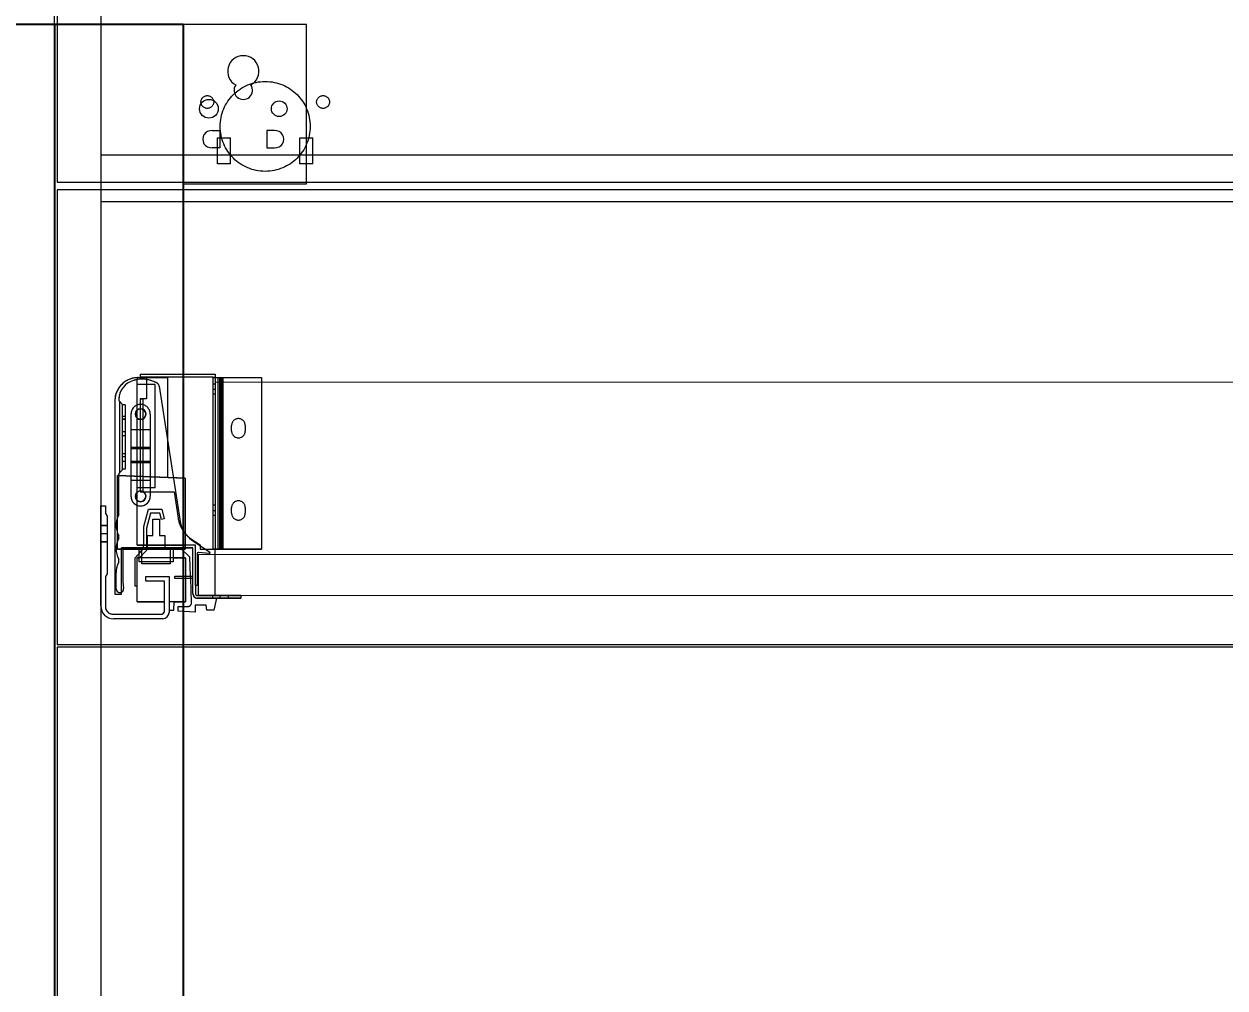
# Model space of a CAD drawing. Header units: millimetres. Extents: x 4065046 to 4134868, y -1476535 to -1460275.
# Drawn here: x 4075517.3 to 4075984.4, y -1473938.4 to -1473563.3 of the extents above; entities that cross this region are included whole.
import ezdxf

# ---------------------------------------------------------------- set-up
doc = ezdxf.new("R2010")
doc.units = ezdxf.units.MM
doc.header["$LTSCALE"] = 15
doc.header["$PDMODE"] = 35
doc.linetypes.add('ACAD_ISO02W100', pattern=[15, 12, -3])
doc.linetypes.add('HIDDEN', pattern=[9.525, 6.35, -3.175])
doc.layers.add('DEFAULT_2', color=8, linetype='HIDDEN')
doc.layers.add('LS_DR_ELECTRICAL', color=1, linetype='Continuous', lineweight=0)
doc.styles.add('ltromans', font='romans.shx')
doc.styles.add('ROMANS', font='tahoma.ttf')
doc.dimstyles.new('MD50', dxfattribs={"dimscale": 50, "dimtxt": 1.9, "dimasz": 1.3, "dimexe": 1.3, "dimexo": 2.38, "dimgap": 1, "dimtad": 1, "dimdec": 0, "dimzin": 3, "dimdsep": 46, "dimtxsty": 'ROMANS', "dimblk": 'OBLIQUE', "dimcen": -1.9, "dimdle": 1.3, "dimclrd": 150, "dimclre": 150, "dimclrt": 256, "dimadec": 0, "dimazin": 0, "dimtfac": 1, "dimtdec": 0, "dimtix": 1, "dimtmove": 2, "dimatfit": 3, "dimfxl": 1, "dimtolj": 1, "dimtzin": 3, "dimarcsym": 0})

# ---------------------------------------------------------------- blocks, each defined once
blk = doc.blocks.new('Socket')
at = {"layer": 'LS_DR_ELECTRICAL', "color": 1}
for p, q in [((11.29, -41.3), (14.32, -41.3)), ((14.32, -41.3), (14.32, -47.98)), ((35.58, -41.3), (32.54, -41.3)), ((32.54, -41.3), (32.54, -47.98)), ((14.32, -47.98), (11.29, -47.98)), ((32.54, -47.98), (35.58, -47.98))]:
    blk.add_line(p, q, dxfattribs=at)
blk.add_lwpolyline([(48.08, 0), (0, 0), (0, -62), (48.08, -62)], close=True, dxfattribs=at)
for centre, radius in [((10.07, -32.79), 3.64), ((37.4, -32.79), 3.04)]:
    blk.add_circle(centre, radius, dxfattribs=at)
for centre, radius, start, end in [((23.43, -18.22), 6.07, 298.955, 241.045), ((23.43, -25.6), 3.59, 144.944, 35.056), ((11, -44.64), 3.35, 85.0209, 274.9791), ((35.87, -44.64), 3.35, 265.0209, 94.9791)]:
    blk.add_arc(centre, radius, start, end, dxfattribs=at)
blk = doc.blocks.new('*D322')
at = {"color": 8, "ltscale": 0.25, "transparency": 16777216}
for p, q in [((4075579.17, -1473563.45), (4075391.41, -1473563.45)), ((4075579.17, -1474273.87), (4075391.41, -1474273.87))]:
    blk.add_line(p, q, dxfattribs=at)
at = {"color": 152, "ltscale": 0.25, "transparency": 16777216}
for p, q in [((4075441.41, -1473623.45), (4075441.41, -1473810.8)), ((4075441.41, -1474213.87), (4075441.41, -1474026.52))]:
    blk.add_line(p, q, dxfattribs=at)
at = {"color": 152, "linetype": 'ByBlock', "ltscale": 0.25, "transparency": 16777216}
for points in [[(4075431.41, -1473623.45), (4075451.41, -1473623.45), (4075441.41, -1473563.45)], [(4075431.41, -1474213.87), (4075451.41, -1474213.87), (4075441.41, -1474273.87)]]:
    blk.add_solid(points, dxfattribs=at)
at = {"layer": 'Defpoints', "color": 0, "linetype": 'ByBlock', "ltscale": 0.25, "transparency": 16777216}
for p in [(4075579.17, -1473563.45), (4075441.41, -1474273.87), (4075579.17, -1474273.87)]:
    blk.add_point(p, dxfattribs=at)
at = {"linetype": 'ByBlock', "lineweight": 20, "ltscale": 0.25, "transparency": 16777216, "insert": (4075441.41, -1473918.66), "char_height": 45, "attachment_point": 5, "rotation": 90, "style": 'ltromans'}
blk.add_mtext('\\A1;710', dxfattribs=at)
blk = doc.blocks.new('*D323')
at = {"color": 8, "ltscale": 0.25, "transparency": 16777216}
for p, q in [((4075529.17, -1473563.45), (4075529.17, -1474416.52)), ((4075579.17, -1473563.45), (4075579.17, -1474416.52))]:
    blk.add_line(p, q, dxfattribs=at)
at = {"color": 152, "ltscale": 0.25, "transparency": 16777216}
for p, q in [((4075469.17, -1474366.52), (4075409.17, -1474366.52)), ((4075579.17, -1474366.52), (4075529.17, -1474366.52)), ((4075639.17, -1474366.52), (4075699.17, -1474366.52))]:
    blk.add_line(p, q, dxfattribs=at)
at = {"color": 152, "linetype": 'ByBlock', "ltscale": 0.25, "transparency": 16777216}
for points in [[(4075469.17, -1474356.52), (4075469.17, -1474376.52), (4075529.17, -1474366.52)], [(4075639.17, -1474356.52), (4075639.17, -1474376.52), (4075579.17, -1474366.52)]]:
    blk.add_solid(points, dxfattribs=at)
at = {"layer": 'Defpoints', "color": 0, "linetype": 'ByBlock', "ltscale": 0.25, "transparency": 16777216}
for p in [(4075529.17, -1473563.45), (4075579.17, -1473563.45), (4075529.17, -1474366.52)]:
    blk.add_point(p, dxfattribs=at)
at = {"linetype": 'ByBlock', "lineweight": 20, "ltscale": 0.25, "transparency": 16777216, "insert": (4075554.17, -1474366.52), "char_height": 45, "attachment_point": 5, "style": 'ltromans'}
blk.add_mtext('\\A1;50', dxfattribs=at)

msp = doc.modelspace()

# ---------------------------------------------------------------- linework, layer by layer
at = {"color": 251, "linetype": 'ACAD_ISO02W100', "lineweight": 20, "extrusion": (0, 1, 0)}
for p, q in [((4075559.84, -1473701.99), (4075559.84, -1473701.99)), ((4075561.27, -1473766.05), (4075561.27, -1473701.65)), ((4075562.51, -1473699.55), (4075591.71, -1473699.55)), ((4075562.51, -1473700.55), (4075590.71, -1473700.55)), ((4075562.51, -1473700.55), (4075590.71, -1473700.55)), ((4075565.01, -1473700.87), (4075573.27, -1473700.87)), ((4075565.01, -1473701.62), (4075565.01, -1473709.15)), ((4075569.14, -1473703.05), (4075569.14, -1473703.05)), ((4075573.27, -1473739.69), (4075573.27, -1473700.87)), ((4075590.71, -1473700.55), (4075590.71, -1473767.55)), ((4075590.71, -1473700.75), (4075591.71, -1473700.75)), ((4075591.71, -1473700.75), (4075590.71, -1473700.75)), ((4075591.71, -1473703.35), (4075590.71, -1473703.35)), ((4075592.71, -1473702.65), (4075592.71, -1473767.55)), ((4075593.32, -1473702.65), (4075593.32, -1473767.55)), ((4075593.91, -1473700.75), (4075593.91, -1473767.55)), ((4075594.11, -1473702.65), (4075594.11, -1473767.55)), ((4075594.71, -1473700.75), (4075594.71, -1473767.55)), ((4075594.71, -1473702.65), (4075594.71, -1473767.55)), ((4075609.71, -1473702.65), (4075609.71, -1473767.55)), ((4075568.27, -1473703.48), (4075561.27, -1473703.48)), ((4075568.27, -1473703.48), (4075561.27, -1473703.48)), ((4075568.27, -1473743.77), (4075568.27, -1473703.48)), ((4075569.88, -1473704.13), (4075569.88, -1473704.13)), ((4075569.88, -1473704.13), (4075578.04, -1473756.89)), ((4075590.71, -1473705.35), (4075591.71, -1473705.35)), ((4075590.71, -1473705.35), (4075591.71, -1473705.35)), ((4075591.71, -1473707.35), (4075590.71, -1473707.35)), ((4075554.17, -1473709.32), (4075554.17, -1473709.32)), ((4075554.47, -1473710.08), (4075555.52, -1473711.13)), ((4075555.52, -1473711.13), (4075554.47, -1473710.08)), ((4075555.52, -1473711.13), (4075555.52, -1473711.13)), ((4075556.67, -1473711.48), (4075555.67, -1473711.48)), ((4075556.67, -1473711.48), (4075555.67, -1473711.48)), ((4075556.67, -1473711.48), (4075556.67, -1473716.98)), ((4075562.51, -1473709.15), (4075563.51, -1473709.15)), ((4075562.51, -1473709.15), (4075562.51, -1473745.35)), ((4075565.01, -1473709.15), (4075562.51, -1473709.15)), ((4075563.51, -1473709.15), (4075563.51, -1473745.35)), ((4075556.67, -1473715.98), (4075555.67, -1473715.98)), ((4075556.67, -1473715.98), (4075555.67, -1473715.98)), ((4075556.67, -1473716.98), (4075555.67, -1473716.98)), ((4075556.67, -1473716.98), (4075555.67, -1473716.98)), ((4075555.67, -1473716.98), (4075556.67, -1473716.98)), ((4075556.67, -1473716.98), (4075556.67, -1473721.98)), ((4075560.67, -1473715.05), (4075560.57, -1473715.05)), ((4075560.67, -1473715.05), (4075560.67, -1473715.05)), ((4075564.67, -1473715.05), (4075564.67, -1473715.05)), ((4075564.67, -1473715.05), (4075564.77, -1473715.05)), ((4075556.67, -1473721.98), (4075555.67, -1473721.98)), ((4075556.67, -1473721.98), (4075556.67, -1473731.65)), ((4075566.42, -1473721.15), (4075558.92, -1473721.15)), ((4075566.42, -1473721.15), (4075558.92, -1473721.15)), ((4075598.06, -1473721.65), (4075598.06, -1473719.45)), ((4075603.36, -1473719.45), (4075603.36, -1473721.65)), ((4075556.67, -1473723.48), (4075555.67, -1473723.48)), ((4075556.67, -1473723.48), (4075555.67, -1473723.48)), ((4075556.67, -1473723.48), (4075555.67, -1473723.48)), ((4075556.67, -1473723.48), (4075555.67, -1473723.48)), ((4075556.67, -1473730.51), (4075555.67, -1473730.51)), ((4075566.42, -1473728.11), (4075558.92, -1473728.11)), ((4075566.42, -1473728.62), (4075558.92, -1473728.62)), ((4075556.67, -1473731.65), (4075555.67, -1473731.65)), ((4075556.67, -1473733.48), (4075555.67, -1473733.48)), ((4075556.67, -1473733.48), (4075555.67, -1473733.48)), ((4075556.67, -1473731.65), (4075556.67, -1473733.48)), ((4075556.67, -1473733.48), (4075556.67, -1473736.48)), ((4075566.42, -1473733.49), (4075558.92, -1473733.49)), ((4075566.42, -1473734), (4075558.92, -1473734)), ((4075553.67, -1473767.59), (4075553.67, -1473739)), ((4075579.97, -1473739.92), (4075553.67, -1473739)), ((4075553.67, -1473739), (4075573.27, -1473739.69)), ((4075554.46, -1473737.9), (4075555.52, -1473736.84)), ((4075554.46, -1473737.9), (4075554.46, -1473737.9)), ((4075555.52, -1473736.84), (4075554.47, -1473737.89)), ((4075554.47, -1473737.89), (4075554.47, -1473737.89)), ((4075555.52, -1473736.84), (4075555.52, -1473736.84)), ((4075556.67, -1473736.48), (4075555.67, -1473736.48)), ((4075556.67, -1473736.48), (4075555.67, -1473736.48)), ((4075555.67, -1473736.48), (4075555.67, -1473736.48)), ((4075556.67, -1473736.48), (4075556.67, -1473736.48)), ((4075573.27, -1473739.69), (4075579.97, -1473739.92)), ((4075579.97, -1473739.92), (4075579.97, -1473761.44)), ((4075566.42, -1473740.95), (4075558.92, -1473740.95)), ((4075566.42, -1473740.95), (4075558.92, -1473740.95)), ((4075568.27, -1473743.77), (4075561.27, -1473743.77)), ((4075568.27, -1473743.77), (4075561.27, -1473743.77)), ((4075562.51, -1473745.35), (4075562.51, -1473745.35)), ((4075563.51, -1473745.35), (4075562.51, -1473745.35)), ((4075562.51, -1473745.35), (4075575.68, -1473745.35)), ((4075563.51, -1473745.35), (4075563.51, -1473745.35)), ((4075568.27, -1473743.77), (4075568.27, -1473743.77)), ((4075575.68, -1473745.35), (4075577.27, -1473755.53)), ((4075558.92, -1473747.05), (4075558.92, -1473747.05)), ((4075560.67, -1473747.05), (4075560.57, -1473747.05)), ((4075560.67, -1473747.05), (4075560.67, -1473747.05)), ((4075564.67, -1473747.05), (4075564.67, -1473747.05)), ((4075564.67, -1473747.05), (4075564.77, -1473747.05)), ((4075566.42, -1473747.05), (4075566.42, -1473747.05)), ((4075547.17, -1473750.79), (4075548.97, -1473750.79)), ((4075548.97, -1473753.76), (4075548.97, -1473753.76)), ((4075548.97, -1473753.76), (4075549.67, -1473754.76)), ((4075554.14, -1473754.26), (4075554.14, -1473754.26)), ((4075554.17, -1473754.15), (4075554.17, -1473754.15)), ((4075563.92, -1473758.83), (4075565.74, -1473752.04)), ((4075563.92, -1473758.83), (4075565.74, -1473752.04)), ((4075566.5, -1473753.54), (4075564.92, -1473759.46)), ((4075566.5, -1473753.54), (4075564.92, -1473759.46)), ((4075565.74, -1473752.04), (4075565.74, -1473752.04)), ((4075565.74, -1473752.04), (4075570.9, -1473752.04)), ((4075565.74, -1473752.04), (4075570.9, -1473752.04)), ((4075566.5, -1473753.54), (4075566.5, -1473753.54)), ((4075570.13, -1473753.54), (4075566.5, -1473753.54)), ((4075570.13, -1473753.54), (4075566.5, -1473753.54)), ((4075570.13, -1473753.54), (4075570.13, -1473753.54)), ((4075570.8, -1473756.04), (4075570.13, -1473753.54)), ((4075570.8, -1473756.04), (4075570.13, -1473753.54)), ((4075570.9, -1473752.04), (4075570.9, -1473752.04)), ((4075570.9, -1473752.04), (4075571.89, -1473755.75)), ((4075570.9, -1473752.04), (4075571.89, -1473755.75)), ((4075591.71, -1473750.55), (4075590.71, -1473750.55)), ((4075590.71, -1473752.55), (4075591.71, -1473752.55)), ((4075590.71, -1473752.55), (4075591.71, -1473752.55)), ((4075591.71, -1473754.55), (4075590.71, -1473754.55)), ((4075598.06, -1473753.65), (4075598.06, -1473751.45)), ((4075603.36, -1473751.45), (4075603.36, -1473753.65)), ((4075549.67, -1473758.44), (4075547.17, -1473758.44)), ((4075549.67, -1473758.44), (4075547.17, -1473758.44)), ((4075549.67, -1473758.44), (4075547.17, -1473758.44)), ((4075549.67, -1473758.44), (4075547.17, -1473758.44)), ((4075549.67, -1473758.44), (4075547.17, -1473758.44)), ((4075549.67, -1473758.44), (4075547.17, -1473758.44)), ((4075549.67, -1473758.44), (4075547.17, -1473758.44)), ((4075549.67, -1473758.44), (4075547.17, -1473758.44)), ((4075549.67, -1473758.44), (4075547.17, -1473758.44)), ((4075549.67, -1473758.44), (4075547.17, -1473758.44)), ((4075549.67, -1473758.44), (4075547.17, -1473758.44)), ((4075549.67, -1473758.44), (4075547.17, -1473758.44)), ((4075547.17, -1473758.44), (4075549.67, -1473758.44)), ((4075547.17, -1473758.44), (4075549.67, -1473758.44)), ((4075547.17, -1473758.44), (4075549.67, -1473758.44)), ((4075547.17, -1473758.44), (4075549.67, -1473758.44)), ((4075547.17, -1473758.44), (4075549.67, -1473758.44)), ((4075547.17, -1473758.44), (4075549.67, -1473758.44)), ((4075547.17, -1473758.44), (4075549.67, -1473758.44)), ((4075547.17, -1473758.44), (4075549.67, -1473758.44)), ((4075547.17, -1473758.44), (4075549.67, -1473758.44)), ((4075547.17, -1473758.44), (4075549.67, -1473758.44)), ((4075547.17, -1473758.44), (4075549.67, -1473758.44)), ((4075547.17, -1473758.44), (4075549.67, -1473758.44)), ((4075547.17, -1473758.44), (4075549.67, -1473758.44)), ((4075547.17, -1473758.44), (4075549.67, -1473758.44)), ((4075547.17, -1473758.44), (4075549.67, -1473758.44)), ((4075563.92, -1473765.61), (4075563.92, -1473758.83)), ((4075564.92, -1473759.46), (4075564.92, -1473768.07)), ((4075567.47, -1473755.94), (4075569.97, -1473755.94)), ((4075567.47, -1473762.26), (4075567.47, -1473755.94)), ((4075567.47, -1473755.94), (4075569.97, -1473755.94)), ((4075569.97, -1473755.94), (4075569.97, -1473762.26)), ((4075571.89, -1473755.75), (4075570.8, -1473756.04)), ((4075571.89, -1473755.75), (4075570.8, -1473756.04)), ((4075570.8, -1473756.04), (4075570.8, -1473756.04)), ((4075571.89, -1473755.75), (4075571.89, -1473755.75)), ((4075578.04, -1473756.89), (4075578.04, -1473756.89)), ((4075549.67, -1473761.59), (4075547.17, -1473761.59)), ((4075549.67, -1473761.59), (4075547.17, -1473761.59)), ((4075549.67, -1473761.59), (4075547.17, -1473761.59)), ((4075549.67, -1473761.59), (4075547.17, -1473761.59)), ((4075554.14, -1473763.46), (4075554.14, -1473763.46)), ((4075554.17, -1473763.35), (4075554.17, -1473763.35)), ((4075565.41, -1473762.26), (4075567.47, -1473762.26)), ((4075565.41, -1473766.74), (4075565.41, -1473762.26)), ((4075565.41, -1473762.26), (4075567.47, -1473762.26)), ((4075567.47, -1473762.26), (4075567.47, -1473762.26)), ((4075569.97, -1473762.26), (4075569.97, -1473762.26)), ((4075569.97, -1473762.26), (4075572.09, -1473762.26)), ((4075569.97, -1473762.26), (4075572.09, -1473762.26)), ((4075572.09, -1473762.26), (4075572.09, -1473766.77)), ((4075579.97, -1473761.51), (4075579.97, -1473766.05)), ((4075582.52, -1473763.97), (4075582.52, -1473763.97)), ((4075582.52, -1473763.97), (4075589.54, -1473768.74)), ((4075549.67, -1473764.74), (4075547.17, -1473764.74)), ((4075549.67, -1473764.74), (4075547.17, -1473764.74)), ((4075549.67, -1473764.74), (4075547.17, -1473764.74)), ((4075549.67, -1473764.74), (4075547.17, -1473764.74)), ((4075549.67, -1473764.74), (4075547.17, -1473764.74)), ((4075549.67, -1473764.74), (4075547.17, -1473764.74)), ((4075549.67, -1473764.74), (4075547.17, -1473764.74)), ((4075549.67, -1473764.74), (4075547.17, -1473764.74)), ((4075549.67, -1473764.74), (4075547.17, -1473764.74)), ((4075549.67, -1473764.74), (4075547.17, -1473764.74)), ((4075549.67, -1473764.74), (4075547.17, -1473764.74)), ((4075549.67, -1473764.74), (4075547.17, -1473764.74)), ((4075547.17, -1473764.74), (4075549.67, -1473764.74)), ((4075547.17, -1473764.74), (4075549.67, -1473764.74)), ((4075547.17, -1473764.74), (4075549.67, -1473764.74)), ((4075547.17, -1473764.74), (4075549.67, -1473764.74)), ((4075547.17, -1473764.74), (4075549.67, -1473764.74)), ((4075547.17, -1473764.74), (4075549.67, -1473764.74)), ((4075547.17, -1473764.74), (4075549.67, -1473764.74)), ((4075547.17, -1473764.74), (4075549.67, -1473764.74)), ((4075547.17, -1473764.74), (4075549.67, -1473764.74)), ((4075547.17, -1473764.74), (4075549.67, -1473764.74)), ((4075547.17, -1473764.74), (4075549.67, -1473764.74)), ((4075547.17, -1473764.74), (4075549.67, -1473764.74)), ((4075547.17, -1473764.74), (4075549.67, -1473764.74)), ((4075547.17, -1473764.74), (4075549.67, -1473764.74)), ((4075547.17, -1473764.74), (4075549.67, -1473764.74)), ((4075553.67, -1473767.59), (4075555.77, -1473767.59)), ((4075553.67, -1473767.59), (4075553.67, -1473767.59)), ((4075555.27, -1473767.59), (4075553.67, -1473767.59)), ((4075555.27, -1473784.33), (4075555.27, -1473767.05)), ((4075555.77, -1473767.05), (4075555.27, -1473767.05)), ((4075555.27, -1473767.05), (4075555.77, -1473767.05)), ((4075555.77, -1473767.59), (4075555.27, -1473767.59)), ((4075560.52, -1473770.99), (4075563.64, -1473767.51)), ((4075583.97, -1473766.05), (4075561.27, -1473766.05)), ((4075561.27, -1473766.05), (4075561.27, -1473766.05)), ((4075561.27, -1473766.05), (4075579.97, -1473766.05)), ((4075562.05, -1473767.8), (4075565.41, -1473766.74)), ((4075562.05, -1473769.28), (4075563.64, -1473767.51)), ((4075564.92, -1473768.07), (4075562.23, -1473771.04)), ((4075564.92, -1473768.07), (4075562.23, -1473771.04)), ((4075562.71, -1473767.59), (4075574.68, -1473767.59)), ((4075574.68, -1473767.59), (4075562.71, -1473767.59)), ((4075563.17, -1473767.45), (4075565.41, -1473766.74)), ((4075574.17, -1473767.05), (4075563.17, -1473767.05)), ((4075563.17, -1473767.05), (4075574.17, -1473767.05)), ((4075563.64, -1473767.51), (4075563.92, -1473765.61)), ((4075563.64, -1473767.51), (4075563.92, -1473765.61)), ((4075563.64, -1473767.51), (4075563.64, -1473767.51)), ((4075563.92, -1473765.61), (4075563.92, -1473765.61)), ((4075564.92, -1473768.07), (4075564.92, -1473768.07)), ((4075565.41, -1473766.74), (4075565.41, -1473766.74)), ((4075572.09, -1473766.77), (4075572.09, -1473766.77)), ((4075572.09, -1473766.77), (4075575.35, -1473767.8)), ((4075572.09, -1473766.77), (4075574.17, -1473767.43)), ((4075579.97, -1473767.05), (4075578.06, -1473767.05)), ((4075578.06, -1473767.05), (4075582.97, -1473767.05)), ((4075578.63, -1473767.59), (4075579.97, -1473767.59)), ((4075579.97, -1473767.59), (4075578.63, -1473767.59)), ((4075579.97, -1473766.05), (4075579.97, -1473767.05)), ((4075583.97, -1473766.05), (4075579.97, -1473766.05)), ((4075579.97, -1473767.05), (4075579.97, -1473767.59)), ((4075579.97, -1473767.05), (4075582.97, -1473767.05)), ((4075579.97, -1473767.59), (4075579.97, -1473767.59)), ((4075583.97, -1473781.8), (4075583.97, -1473766.05)), ((4075585.86, -1473766.24), (4075585.86, -1473767.55)), ((4075585.86, -1473767.55), (4075587.8, -1473767.55)), ((4075589.54, -1473768.74), (4075589.54, -1473768.74)), ((4075592.71, -1473767.55), (4075590.71, -1473767.55)), ((4075591.71, -1473767.55), (4075592.71, -1473767.55)), ((4075592.71, -1473767.55), (4075593.32, -1473767.55)), ((4075593.91, -1473767.55), (4075592.71, -1473767.55)), ((4075593.32, -1473767.55), (4075594.11, -1473767.55)), ((4075594.71, -1473767.55), (4075593.91, -1473767.55)), ((4075594.11, -1473767.55), (4075594.71, -1473767.55)), ((4075609.71, -1473767.55), (4075594.71, -1473767.55)), ((4075594.71, -1473767.55), (4075609.71, -1473767.55)), ((4075554.14, -1473772.66), (4075554.14, -1473772.66)), ((4075554.17, -1473772.55), (4075554.17, -1473772.55)), ((4075562.23, -1473771.04), (4075561.37, -1473771.04)), ((4075580.07, -1473771.04), (4075561.37, -1473771.04)), ((4075562.23, -1473771.04), (4075561.37, -1473771.04)), ((4075575.35, -1473771.04), (4075562.05, -1473771.04)), ((4075562.23, -1473771.04), (4075562.23, -1473771.04)), ((4075574.17, -1473772.54), (4075563.17, -1473772.54)), ((4075591.71, -1473785.65), (4075591.71, -1473769.65)), ((4075575.97, -1473779.05), (4075575.97, -1473778.05)), ((4075575.97, -1473778.05), (4075580.07, -1473778.05)), ((4075575.97, -1473778.05), (4075582.97, -1473778.05)), ((4075582.15, -1473779.05), (4075582.12, -1473778.05)), ((4075555.77, -1473780.19), (4075555.77, -1473780.19)), ((4075555.77, -1473780.19), (4075556.06, -1473782.88)), ((4075564.67, -1473778.29), (4075573.77, -1473778.29)), ((4075580.07, -1473779.05), (4075575.97, -1473779.05)), ((4075575.97, -1473779.05), (4075575.97, -1473779.05)), ((4075580.07, -1473779.05), (4075575.97, -1473779.05)), ((4075556.06, -1473782.88), (4075556.06, -1473782.88)), ((4075582.97, -1473784.85), (4075582.97, -1473784.85)), ((4075583.97, -1473784.85), (4075583.97, -1473784.85)), ((4075584.77, -1473785.65), (4075584.77, -1473785.65)), ((4075601.67, -1473785.65), (4075584.77, -1473785.65)), ((4075584.77, -1473786.65), (4075592.15, -1473786.65)), ((4075584.77, -1473786.65), (4075592.15, -1473786.65)), ((4075584.77, -1473786.65), (4075584.77, -1473786.65)), ((4075593.67, -1473785.65), (4075590.67, -1473785.65)), ((4075593.67, -1473785.65), (4075590.67, -1473785.65)), ((4075593.67, -1473785.65), (4075590.67, -1473785.65)), ((4075593.67, -1473785.65), (4075590.67, -1473785.65)), ((4075590.67, -1473785.65), (4075590.67, -1473786.65)), ((4075592.15, -1473786.65), (4075590.67, -1473786.65)), ((4075592.15, -1473786.65), (4075590.67, -1473786.65)), ((4075590.67, -1473786.65), (4075590.67, -1473786.65)), ((4075590.67, -1473786.65), (4075590.67, -1473786.65)), ((4075590.67, -1473786.65), (4075590.67, -1473786.65)), ((4075593.67, -1473786.65), (4075593.67, -1473785.65)), ((4075596.67, -1473785.65), (4075593.67, -1473785.65)), ((4075596.67, -1473785.65), (4075593.67, -1473785.65)), ((4075596.67, -1473785.65), (4075593.67, -1473785.65)), ((4075596.67, -1473785.65), (4075593.67, -1473785.65)), ((4075596.67, -1473785.65), (4075596.67, -1473786.65)), ((4075596.67, -1473786.65), (4075596.67, -1473786.65)), ((4075596.67, -1473786.65), (4075596.67, -1473786.65)), ((4075596.67, -1473786.65), (4075596.67, -1473786.65)), ((4075548.97, -1473789.89), (4075548.97, -1473789.89)), ((4075571.97, -1473791.69), (4075571.97, -1473791.69)), ((4075577.27, -1473789.95), (4075580.98, -1473789.95)), ((4075580.98, -1473789.95), (4075580.98, -1473789.95)), ((4075582.48, -1473788.45), (4075582.48, -1473788.45)), ((4075551.83, -1473792.89), (4075551.83, -1473792.89)), ((4075551.83, -1473792.89), (4075570.77, -1473792.89)), ((4075570.77, -1473792.89), (4075570.77, -1473792.89))]:
    msp.add_line(p, q, dxfattribs=at)
at = {"linetype": 'Continuous', "lineweight": 20, "extrusion": (0, 1, 0)}
for p, q in [((4075561.27, -1473700.88), (4075561.27, -1473701.65)), ((4075561.69, -1473700.87), (4075565.01, -1473700.87)), ((4075562.51, -1473699.55), (4075562.51, -1473700.75)), ((4075562.51, -1473699.55), (4075591.71, -1473699.55)), ((4075562.51, -1473700.75), (4075565.01, -1473700.75)), ((4075565.01, -1473700.75), (4075565.01, -1473701.62)), ((4075591.71, -1473699.55), (4075591.71, -1473767.55)), ((4075591.71, -1473700.75), (4075592.71, -1473700.75)), ((4076366.62, -1473702.89), (4075591.71, -1473702.65)), ((4075592.71, -1473700.75), (4075592.71, -1473702.65)), ((4075592.71, -1473700.75), (4075593.32, -1473700.75)), ((4075593.32, -1473700.75), (4075593.32, -1473702.65)), ((4075593.32, -1473700.75), (4075594.11, -1473700.75)), ((4075594.11, -1473700.75), (4075594.11, -1473702.65)), ((4075594.11, -1473700.75), (4075594.71, -1473700.75)), ((4075594.71, -1473700.75), (4075594.71, -1473702.65)), ((4075594.71, -1473700.75), (4075609.71, -1473700.75)), ((4075609.71, -1473700.75), (4075609.71, -1473702.65)), ((4075569.88, -1473704.13), (4075578.04, -1473756.89)), ((4075552.67, -1473709.89), (4075552.67, -1473785.09)), ((4075554.17, -1473709.36), (4075554.17, -1473709.36)), ((4075554.47, -1473710.08), (4075554.46, -1473710.07)), ((4075554.46, -1473710.07), (4075554.46, -1473710.07)), ((4075555.52, -1473711.13), (4075554.46, -1473710.07)), ((4075554.47, -1473710.08), (4075554.47, -1473737.89)), ((4075555.67, -1473736.48), (4075555.67, -1473711.48)), ((4075558.92, -1473715.05), (4075558.92, -1473747.05)), ((4075566.42, -1473715.05), (4075566.42, -1473747.05)), ((4075554.17, -1473754.15), (4075554.17, -1473738.61)), ((4075554.46, -1473737.9), (4075555.52, -1473736.84)), ((4075547.17, -1473750.79), (4075548.97, -1473750.79)), ((4075547.17, -1473789.69), (4075547.17, -1473750.79)), ((4075548.97, -1473750.79), (4075548.97, -1473753.76)), ((4075548.97, -1473753.76), (4075549.67, -1473754.76)), ((4075549.67, -1473754.76), (4075549.67, -1473777.22)), ((4075553.17, -1473758.28), (4075553.17, -1473758.28)), ((4075554.14, -1473762.31), (4075554.14, -1473762.31)), ((4075554.17, -1473763.35), (4075554.17, -1473762.42)), ((4075579.97, -1473761.44), (4075579.97, -1473761.51)), ((4075582.38, -1473763.61), (4075585.86, -1473765.98)), ((4075582.52, -1473763.97), (4075589.54, -1473768.74)), ((4075553.17, -1473767.48), (4075553.17, -1473767.48)), ((4075563.17, -1473767.05), (4075555.77, -1473767.05)), ((4075582.97, -1473767.05), (4075555.77, -1473767.05)), ((4075555.77, -1473767.05), (4075555.77, -1473780.19)), ((4075555.77, -1473767.59), (4075562.71, -1473767.59)), ((4075562.71, -1473767.59), (4075555.77, -1473767.59)), ((4075562.05, -1473767.8), (4075563.17, -1473767.45)), ((4075562.05, -1473772.54), (4075562.05, -1473767.8)), ((4075563.17, -1473773.34), (4075563.17, -1473767.05)), ((4075563.17, -1473767.05), (4075574.17, -1473767.05)), ((4075574.17, -1473767.05), (4075574.17, -1473773.34)), ((4075578.06, -1473767.05), (4075574.17, -1473767.05)), ((4075574.17, -1473767.43), (4075575.35, -1473767.8)), ((4075574.68, -1473767.59), (4075578.63, -1473767.59)), ((4075578.63, -1473767.59), (4075574.68, -1473767.59)), ((4075575.35, -1473767.8), (4075575.35, -1473772.54)), ((4075578.06, -1473767.05), (4075578.06, -1473767.05)), ((4075581.86, -1473770.67), (4075578.06, -1473767.05)), ((4075578.06, -1473767.05), (4075582.97, -1473767.05)), ((4075581.86, -1473770.67), (4075578.06, -1473767.05)), ((4075582.97, -1473784.85), (4075582.97, -1473767.05)), ((4075585.86, -1473765.98), (4075585.86, -1473766.24)), ((4075587.8, -1473767.55), (4075591.71, -1473767.55)), ((4075590.71, -1473767.55), (4075590.71, -1473767.55)), ((4075591.71, -1473769.65), (4075591.71, -1473767.55)), ((4075554.14, -1473771.51), (4075554.14, -1473771.51)), ((4075554.17, -1473772.55), (4075554.17, -1473771.62)), ((4075560.52, -1473770.99), (4075562.05, -1473769.28)), ((4075560.52, -1473782.04), (4075560.52, -1473770.99)), ((4075561.37, -1473788.14), (4075561.37, -1473771.04)), ((4075561.37, -1473771.04), (4075562.05, -1473771.04)), ((4075563.17, -1473772.54), (4075562.05, -1473772.54)), ((4075574.17, -1473773.34), (4075563.17, -1473773.34)), ((4075574.17, -1473773.34), (4075563.17, -1473773.34)), ((4075575.35, -1473772.54), (4075574.17, -1473772.54)), ((4075575.35, -1473771.04), (4075580.07, -1473771.04)), ((4075580.07, -1473771.04), (4075580.07, -1473788.14)), ((4075582.12, -1473778.05), (4075581.86, -1473770.67)), ((4075584.67, -1473769.4), (4075584.67, -1473781.8)), ((4075589.34, -1473769.28), (4075585.21, -1473768.9)), ((4075585.21, -1473768.9), (4075585.21, -1473768.9)), ((4075589.34, -1473769.28), (4075585.21, -1473768.9)), ((4075585.21, -1473785.65), (4075585.21, -1473769.65)), ((4076373.12, -1473769.89), (4075585.21, -1473769.65)), ((4075589.34, -1473769.28), (4075589.34, -1473769.28)), ((4075589.67, -1473768.98), (4075589.67, -1473768.98)), ((4075549.67, -1473777.22), (4075548.97, -1473778.22)), ((4075549.67, -1473777.22), (4075548.97, -1473778.22)), ((4075549.67, -1473777.22), (4075549.67, -1473777.22)), ((4075553.17, -1473783.03), (4075553.17, -1473776.68)), ((4075580.07, -1473778.05), (4075582.97, -1473778.05)), ((4075548.97, -1473778.22), (4075548.97, -1473789.89)), ((4075555.77, -1473780.19), (4075556.06, -1473782.88)), ((4075560.52, -1473782.04), (4075560.52, -1473782.04)), ((4075561.37, -1473782.04), (4075560.52, -1473782.04)), ((4075561.37, -1473782.04), (4075560.52, -1473782.04)), ((4075564.67, -1473780.09), (4075564.67, -1473778.29)), ((4075564.67, -1473778.29), (4075573.77, -1473778.29)), ((4075571.97, -1473780.09), (4075564.67, -1473780.09)), ((4075564.67, -1473780.09), (4075564.67, -1473780.09)), ((4075571.97, -1473780.09), (4075564.67, -1473780.09)), ((4075571.97, -1473791.69), (4075571.97, -1473780.09)), ((4075573.77, -1473778.29), (4075573.77, -1473792.19)), ((4075582.97, -1473779.05), (4075580.07, -1473779.05)), ((4075582.97, -1473779.05), (4075580.07, -1473779.05)), ((4075582.48, -1473788.4), (4075582.15, -1473779.05)), ((4075584.67, -1473781.8), (4075583.97, -1473781.8)), ((4075583.97, -1473781.8), (4075583.97, -1473784.85)), ((4075584.67, -1473781.8), (4075583.97, -1473781.8)), ((4075584.67, -1473781.8), (4075584.67, -1473781.8)), ((4075552.67, -1473785.09), (4075552.67, -1473785.09)), ((4075552.67, -1473785.09), (4075555.27, -1473785.09)), ((4075552.67, -1473785.09), (4075555.27, -1473785.09)), ((4075553.17, -1473783.03), (4075553.17, -1473783.03)), ((4075555.27, -1473785.09), (4075555.27, -1473784.33)), ((4075555.27, -1473785.09), (4075555.27, -1473785.09)), ((4075556.07, -1473783.03), (4075556.07, -1473783.03)), ((4075582.97, -1473784.85), (4075582.97, -1473784.85)), ((4075584.77, -1473785.65), (4075601.67, -1473785.65)), ((4075584.77, -1473786.65), (4075592.15, -1473786.65)), ((4075584.77, -1473786.65), (4075584.77, -1473786.65)), ((4075601.67, -1473786.65), (4075584.77, -1473786.65)), ((4076373.12, -1473785.89), (4075585.21, -1473785.65)), ((4075593.67, -1473786.65), (4075590.67, -1473786.65)), ((4075593.67, -1473786.65), (4075590.67, -1473786.65)), ((4075592.15, -1473786.65), (4075591.13, -1473791.35)), ((4075592.15, -1473786.65), (4075591.13, -1473791.35)), ((4075592.15, -1473786.65), (4075592.15, -1473786.65)), ((4075592.15, -1473786.65), (4075601.67, -1473786.65)), ((4075593.67, -1473786.65), (4075592.15, -1473786.65)), ((4075593.67, -1473786.65), (4075592.15, -1473786.65)), ((4075596.67, -1473786.65), (4075593.67, -1473786.65)), ((4075596.67, -1473786.65), (4075593.67, -1473786.65)), ((4075596.67, -1473786.65), (4075593.67, -1473786.65)), ((4075596.67, -1473786.65), (4075593.67, -1473786.65)), ((4075601.67, -1473785.65), (4075601.67, -1473786.65)), ((4075601.67, -1473786.65), (4075601.67, -1473786.65)), ((4075547.17, -1473789.69), (4075547.17, -1473789.69)), ((4075561.37, -1473788.14), (4075571.97, -1473788.14)), ((4075561.37, -1473788.14), (4075561.37, -1473788.14)), ((4075571.97, -1473788.14), (4075561.37, -1473788.14)), ((4075575.77, -1473788.14), (4075573.77, -1473788.14)), ((4075580.07, -1473788.14), (4075573.77, -1473788.14)), ((4075573.77, -1473791.29), (4075575.6, -1473791.29)), ((4075573.77, -1473791.29), (4075575.6, -1473791.29)), ((4075575.6, -1473791.29), (4075575.77, -1473788.14)), ((4075575.6, -1473791.29), (4075575.77, -1473788.14)), ((4075575.6, -1473791.29), (4075575.6, -1473791.29)), ((4075575.77, -1473788.14), (4075575.77, -1473788.14)), ((4075575.77, -1473788.14), (4075580.07, -1473788.14)), ((4075577.27, -1473791.69), (4075577.27, -1473789.95)), ((4075577.27, -1473789.95), (4075580.98, -1473789.95)), ((4075577.27, -1473791.69), (4075577.27, -1473791.69)), ((4075583.87, -1473792.15), (4075577.27, -1473791.69)), ((4075583.87, -1473792.15), (4075577.27, -1473791.69)), ((4075580.07, -1473788.14), (4075580.07, -1473788.14)), ((4075588.17, -1473789.35), (4075583.87, -1473789.35)), ((4075583.87, -1473789.35), (4075583.87, -1473792.15)), ((4075588.17, -1473789.35), (4075583.87, -1473789.35)), ((4075588.4, -1473791.35), (4075588.17, -1473789.35)), ((4075588.4, -1473791.35), (4075588.4, -1473791.35)), ((4075591.13, -1473791.35), (4075588.4, -1473791.35)), ((4075591.13, -1473791.35), (4075588.4, -1473791.35)), ((4075591.13, -1473791.35), (4075591.13, -1473791.35)), ((4075551.83, -1473792.89), (4075570.77, -1473792.89)), ((4075571.27, -1473794.69), (4075552.17, -1473794.69)), ((4075552.17, -1473794.69), (4075552.17, -1473794.69)), ((4075571.27, -1473794.69), (4075552.17, -1473794.69)), ((4075571.27, -1473794.69), (4075571.27, -1473794.69)), ((4075573.77, -1473792.19), (4075573.77, -1473792.19)), ((4075583.87, -1473792.15), (4075583.87, -1473792.15))]:
    msp.add_line(p, q, dxfattribs=at)
at = {"lineweight": 20}
msp.add_lwpolyline([(4075529.17, -1473444.75), (4076429.17, -1473444.75), (4076429.17, -1474164.75), (4075529.17, -1474164.75)], close=True, dxfattribs=at)
at = {"color": 6, "lineweight": 20}
for points in [[(4075530.17, -1473624.75), (4076428.17, -1473624.75), (4076428.17, -1473447.75), (4075530.17, -1473447.75)], [(4075530.24, -1473804.75), (4076428.17, -1473804.75), (4076428.17, -1473627.75), (4075530.24, -1473627.75)], [(4075530.24, -1474163.75), (4076428.17, -1474163.75), (4076428.17, -1473805.75), (4075530.24, -1473805.75)]]:
    msp.add_lwpolyline(points, close=True, dxfattribs=at)
at = {"color": 251, "linetype": 'ACAD_ISO02W100', "lineweight": 20}
for centre, radius, start, end in [((4075561.69, -1473709.89), 9.02, 90, 180), ((4075562.16, -1473709.65), 8, 106.8264, 177.6413), ((4075563.26, -1473713.28), 11.8, 99.7174, 106.8264), ((4075563.26, -1473713.28), 11.8, 60.1073, 99.7174), ((4075568.39, -1473704.36), 1.5, 8.8, 60.1073), ((4075555.17, -1473709.36), 1, 177.6413, 180), ((4075555.17, -1473711.48), 0.5, 0, 0.0028), ((4075555.17, -1473711.48), 0.5, 0, 0.0178), ((4075562.67, -1473715.05), 3.75, 0, 180), ((4075562.67, -1473715.05), 3.75, 0, 180), ((4075562.67, -1473715.05), 2, 180, 0), ((4075562.67, -1473715.05), 2, 179.9999, 180), ((4075562.67, -1473715.05), 2, 0, 0.0001), ((4075600.71, -1473719.45), 2.65, 0, 180), ((4075600.71, -1473721.65), 2.65, 180, 0), ((4075555.17, -1473738.61), 1, 135, 180), ((4075555.17, -1473736.48), 0.5, 315, 0), ((4075555.17, -1473736.48), 0.5, 315, 0), ((4075562.67, -1473747.05), 3.75, 180, 0), ((4075562.67, -1473747.05), 2, 179.9999, 180), ((4075562.67, -1473747.05), 2, 180, 0), ((4075562.67, -1473747.05), 2, 0, 0.0001), ((4075600.71, -1473751.45), 2.65, 0, 180), ((4075561.97, -1473758.28), 8.8, 152.8108, 180), ((4075553.92, -1473754.15), 0.25, 332.8108, 0), ((4075600.71, -1473753.65), 2.65, 180, 0), ((4075589.12, -1473753.68), 12, 188.84, 217.6109), ((4075588.42, -1473755.28), 10.5, 188.8, 235.8), ((4075561.97, -1473767.48), 8.8, 152.8108, 180), ((4075553.92, -1473763.35), 0.25, 332.8108, 0), ((4075589.37, -1473768.98), 0.3, 0, 55.8), ((4075561.97, -1473776.68), 8.8, 152.8108, 180), ((4075553.92, -1473772.55), 0.25, 332.8108, 0), ((4075554.62, -1473783.03), 1.45, 0, 6.1881), ((4075584.77, -1473784.85), 1.8, 180, 270), ((4075584.77, -1473784.85), 1.8, 180, 270), ((4075584.77, -1473784.85), 0.8, 180, 270), ((4075551.97, -1473789.89), 3, 180, 267.3906), ((4075570.77, -1473791.69), 1.2, 270, 0), ((4075580.98, -1473788.45), 1.5, 270, 0.0001)]:
    msp.add_arc(centre, radius, start, end, dxfattribs=at)
at = {"linetype": 'Continuous', "lineweight": 20}
for centre, radius, start, end in [((4075561.69, -1473709.89), 9.02, 92.6846, 180), ((4075562.16, -1473709.65), 8, 106.8264, 177.6413), ((4075563.26, -1473713.28), 11.8, 60.1073, 106.8264), ((4075568.39, -1473704.36), 1.5, 8.8, 60.1073), ((4075555.17, -1473709.36), 1, 177.6413, 180), ((4075555.17, -1473709.36), 1, 180, 225), ((4075555.17, -1473709.36), 1, 180, 225), ((4075555.17, -1473711.48), 0.5, 0, 45), ((4075562.67, -1473715.05), 2.1, 0, 180), ((4075562.67, -1473715.05), 2.1, 180, 0), ((4075562.67, -1473715.05), 2, 0.0001, 179.9999), ((4075562.67, -1473715.05), 2, 0, 180), ((4075562.67, -1473715.05), 2, 180, 0), ((4075555.17, -1473738.61), 1, 135, 180), ((4075555.17, -1473736.48), 0.5, 315, 0), ((4075562.67, -1473747.05), 2.1, 0, 180), ((4075562.67, -1473747.05), 2, 0.0001, 179.9999), ((4075562.67, -1473747.05), 2, 0, 180), ((4075562.67, -1473747.05), 3.75, 180, 0), ((4075562.67, -1473747.05), 2.1, 180, 0), ((4075562.67, -1473747.05), 2, 180, 0), ((4075561.97, -1473758.28), 8.8, 152.8108, 180), ((4075553.92, -1473754.15), 0.25, 332.8108, 0), ((4075561.97, -1473758.28), 8.8, 180, 207.1892), ((4075561.97, -1473758.28), 8.8, 180, 207.1892), ((4075588.42, -1473755.28), 10.5, 188.8, 235.8), ((4075561.97, -1473767.48), 8.8, 152.8108, 180), ((4075553.92, -1473762.42), 0.25, 0, 27.1892), ((4075553.92, -1473762.42), 0.25, 0, 27.1892), ((4075553.92, -1473763.35), 0.25, 332.8108, 0), ((4075589.12, -1473753.68), 12, 217.6109, 235.8), ((4075561.97, -1473767.48), 8.8, 180, 207.1892), ((4075561.97, -1473767.48), 8.8, 180, 207.1892), ((4075589.37, -1473768.98), 0.3, 264.7, 55.8), ((4075561.97, -1473776.68), 8.8, 152.8108, 180), ((4075553.92, -1473771.62), 0.25, 0, 27.1892), ((4075553.92, -1473771.62), 0.25, 0, 27.1892), ((4075553.92, -1473772.55), 0.25, 332.8108, 0), ((4075585.17, -1473769.4), 0.5, 84.7, 180), ((4075585.17, -1473769.4), 0.5, 84.7, 180), ((4075589.37, -1473768.98), 0.3, 264.7, 0), ((4075554.62, -1473783.03), 1.45, 180, 6.1881), ((4075554.62, -1473783.03), 1.45, 180, 296.5577), ((4075554.62, -1473783.03), 1.45, 296.5577, 0), ((4075584.77, -1473784.85), 1.8, 180, 270), ((4075584.77, -1473784.85), 1.8, 180, 270), ((4075584.77, -1473784.85), 0.8, 180, 270), ((4075552.17, -1473789.69), 5, 180, 270), ((4075552.17, -1473789.69), 5, 180, 270), ((4075551.97, -1473789.89), 3, 180, 267.3906), ((4075570.77, -1473791.69), 1.2, 270, 0), ((4075580.98, -1473788.45), 1.5, 270, 2), ((4075580.98, -1473788.45), 1.5, 0.0001, 2), ((4075571.27, -1473792.19), 2.5, 270, 0), ((4075571.27, -1473792.19), 2.5, 270, 0)]:
    msp.add_arc(centre, radius, start, end, dxfattribs=at)
msp.add_rational_spline([(4075561.69, -1473700.87), (4075561.55, -1473700.87), (4075561.41, -1473700.87), (4075561.27, -1473700.88)], [1, 0.999817063602, 0.999817063602, 1], degree=3, dxfattribs=at)
at = {"layer": 'DEFAULT_2', "linetype": 'HIDDEN', "lineweight": 20, "ltscale": 80}
for p, q in [((4075592.62, -1473617.62), (4075592.62, -1473607.62)), ((4075592.62, -1473607.62), (4075597.62, -1473607.62)), ((4075597.62, -1473617.62), (4075597.62, -1473607.62)), ((4075624.62, -1473617.62), (4075624.62, -1473607.62)), ((4075624.62, -1473607.62), (4075629.62, -1473607.62)), ((4075629.62, -1473617.62), (4075629.62, -1473607.62)), ((4075597.62, -1473617.62), (4075592.62, -1473617.62)), ((4075629.62, -1473617.62), (4075624.62, -1473617.62))]:
    msp.add_line(p, q, dxfattribs=at)
at = {"layer": 'DEFAULT_2', "linetype": 'HIDDEN', "lineweight": 20, "ltscale": 40}
for points in [[(4075529.17, -1473444.75), (4075547.17, -1473444.75), (4075547.17, -1474164.75), (4075529.17, -1474164.75)], [(4075547.17, -1473632.33), (4076411.17, -1473632.33), (4076411.17, -1473614.33), (4075547.17, -1473614.33)]]:
    msp.add_lwpolyline(points, close=True, dxfattribs=at)
at = {"layer": 'DEFAULT_2', "linetype": 'HIDDEN', "lineweight": 20, "ltscale": 80}
for centre, radius in [((4075611.12, -1473603.12), 17.5), ((4075588.62, -1473593.62), 2.5), ((4075633.62, -1473593.62), 2.5)]:
    msp.add_circle(centre, radius, dxfattribs=at)

# ---------------------------------------------------------------- block references
at = {"color": 0, "linetype": 'ByBlock', "lineweight": 20}
msp.add_blockref('Socket', (4075579.17, -1473563.45), dxfattribs=at)

# ---------------------------------------------------------------- dimensions: what is measured, and where the dimension line sits
at = {"color": 0, "linetype": 'ByBlock', "lineweight": 20, "ltscale": 0.25}
dim = msp.add_linear_dim(base=(4075441.41, -1474273.87), p1=(4075579.17, -1473563.45), p2=(4075579.17, -1474273.87), angle=90, dimstyle='MD50', override={"dimtxt": 0.9, "dimasz": 1.2, "dimexe": 1, "dimexo": 0, "dimtad": 0, "dimtxsty": 'ltromans', "dimdle": 1.2, "dimclrd": 152, "dimclre": 8, "dimfxl": 0.5, "dimlwd": 65535, "dimlwe": 65535, "dimarcsym": 2}, dxfattribs=at)
dim.commit()
dim.dimension.update_dxf_attribs({"geometry": '*D322', "text_midpoint": (4075441.41, -1473918.66)})
dim = msp.add_linear_dim(base=(4075529.17, -1474366.52), p1=(4075579.17, -1473563.45), p2=(4075529.17, -1473563.45), dimstyle='MD50', override={"dimtxt": 0.9, "dimasz": 1.2, "dimexe": 1, "dimexo": 0, "dimtad": 0, "dimtxsty": 'ltromans', "dimdle": 1.2, "dimclrd": 152, "dimclre": 8, "dimfxl": 0.5, "dimlwd": 65535, "dimlwe": 65535, "dimarcsym": 2}, dxfattribs=at)
dim.commit()
dim.dimension.update_dxf_attribs({"geometry": '*D323', "text_midpoint": (4075554.17, -1474366.52)})

doc.saveas('drawing.dxf')
